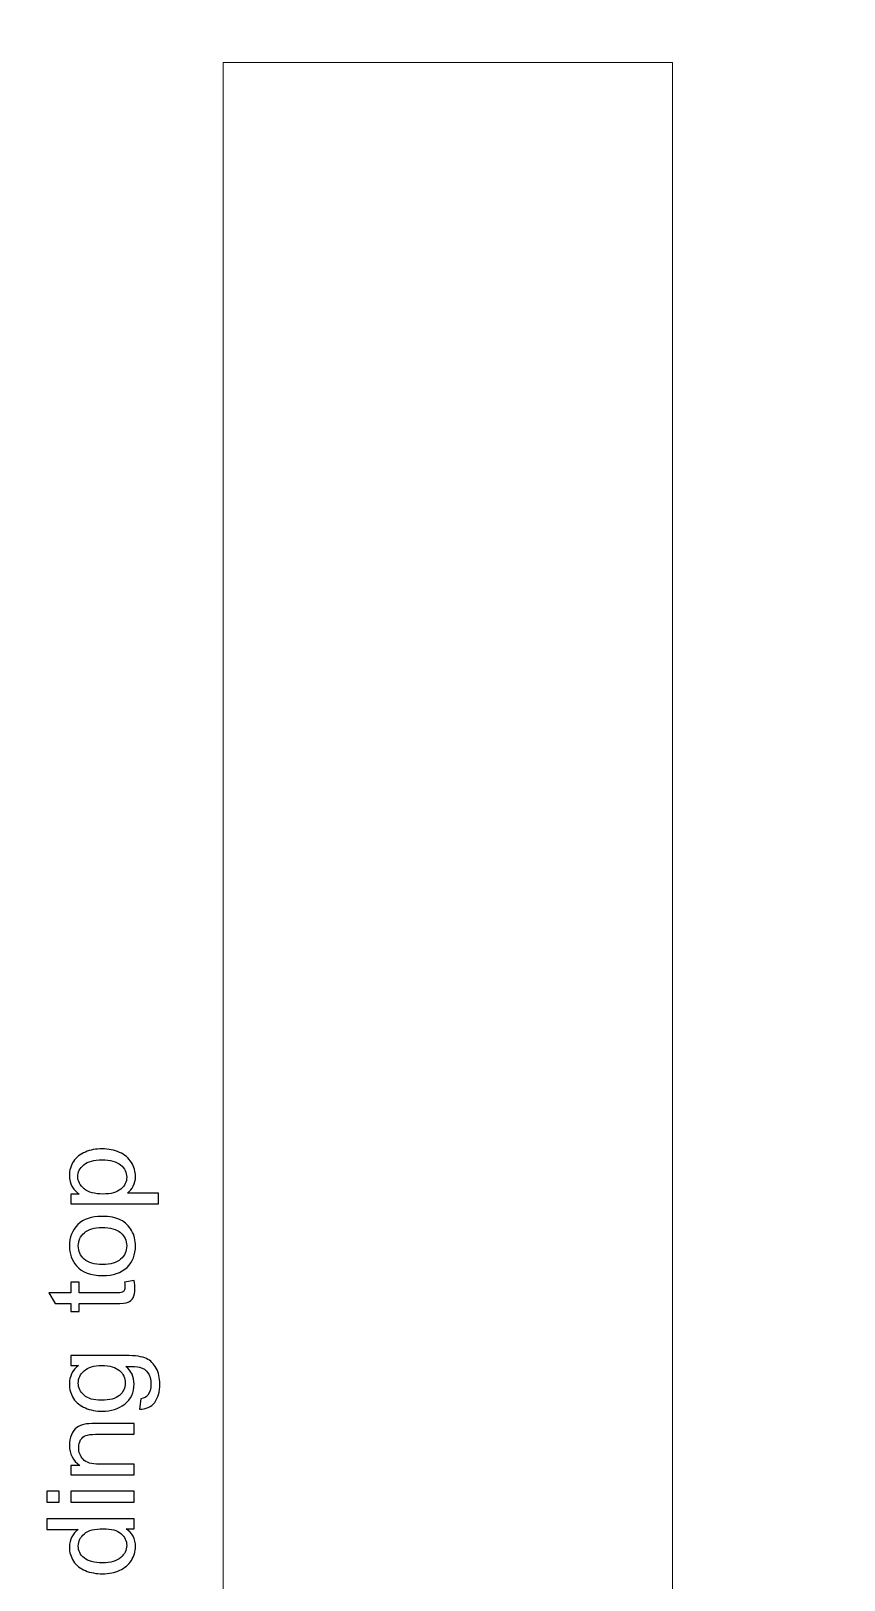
# Model space of a CAD drawing. Header units: centimetres. Extents: x -233 to -82, y 123 to 153.
# Drawn here: x -114.372 to -112.021, y 148.27 to 152.751 of the extents above; entities that cross this region are included whole.
import ezdxf

# ---------------------------------------------------------------- set-up
doc = ezdxf.new("R2010")
doc.units = ezdxf.units.CM
doc.header["$MEASUREMENT"] = 0
doc.layers.add('layer 1', color=7, linetype='Continuous')

msp = doc.modelspace()

# ---------------------------------------------------------------- linework, layer by layer
at = {"layer": 'layer 1', "color": 1, "lineweight": 9}
for points, knots in [([(-126.51636, 152.75145), (-126.51636, 152.75145), (-129.7739, 152.75145), (-129.7739, 152.75145), (-129.7739, 152.75145), (-129.7739, 152.75145), (-136.26995, 149.00072), (-136.26995, 149.00072), (-136.26995, 149.00072), (-136.26995, 149.00072), (-140.02277, 142.50252), (-140.02277, 142.50252), (-140.02277, 142.50252), (-140.02277, 142.50252), (-140.02277, 134.99898), (-140.02277, 134.99898), (-140.02277, 134.99898), (-140.02277, 134.99898), (-136.26995, 128.50081), (-136.26995, 128.50081), (-136.26995, 128.50081), (-136.26995, 128.50081), (-129.7739, 124.74796), (-129.7739, 124.74796), (-129.7739, 124.74796), (-129.7739, 124.74796), (-122.27036, 124.74796), (-122.27036, 124.74796), (-122.27036, 124.74796), (-122.27036, 124.74796), (-115.77213, 128.50081), (-115.77213, 128.50081), (-115.77213, 128.50081), (-115.77213, 128.50081), (-112.02146, 134.99898), (-112.02146, 134.99898), (-112.02146, 134.99898), (-112.02146, 134.99898), (-112.02146, 142.50252), (-112.02146, 142.50252), (-112.02146, 142.50252), (-112.02146, 142.50252), (-115.77213, 149.00072), (-115.77213, 149.00072), (-115.77213, 149.00072), (-115.77213, 149.00072), (-122.27036, 152.75145), (-122.27036, 152.75145), (-122.27036, 152.75145), (-122.27036, 152.75145), (-125.51514, 152.75145), (-125.51514, 152.75145)], [0, 0, 0, 0, 0.0714286, 0.0714286, 0.0714286, 0.0714286, 0.1428571, 0.1428571, 0.1428571, 0.1428571, 0.2142857, 0.2142857, 0.2142857, 0.2142857, 0.2857143, 0.2857143, 0.2857143, 0.2857143, 0.3571429, 0.3571429, 0.3571429, 0.3571429, 0.4285714, 0.4285714, 0.4285714, 0.4285714, 0.5, 0.5, 0.5, 0.5, 0.5714286, 0.5714286, 0.5714286, 0.5714286, 0.6428571, 0.6428571, 0.6428571, 0.6428571, 0.7142857, 0.7142857, 0.7142857, 0.7142857, 0.7857143, 0.7857143, 0.7857143, 0.7857143, 0.8571429, 0.8571429, 0.8571429, 0.8571429, 1, 1, 1, 1]), ([(-113.81691, 152.66042), (-113.81691, 152.66042), (-113.81691, 145.89978), (-113.81691, 145.89978), (-113.81691, 145.89978), (-113.81691, 145.89978), (-113.16498, 145.89978), (-113.16498, 145.89978), (-113.16498, 145.89978), (-113.16498, 145.89978), (-112.51728, 145.89978), (-112.51728, 145.89978), (-112.51728, 145.89978), (-112.51728, 145.89978), (-112.51728, 152.66042), (-112.51728, 152.66042), (-112.51728, 152.66042), (-112.51728, 152.66042), (-113.81691, 152.66042), (-113.81691, 152.66042)], [0, 0, 0, 0, 0.1666667, 0.1666667, 0.1666667, 0.1666667, 0.3333333, 0.3333333, 0.3333333, 0.3333333, 0.5, 0.5, 0.5, 0.5, 0.6666667, 0.6666667, 0.6666667, 0.6666667, 1, 1, 1, 1])]:
    msp.add_open_spline(points, degree=3, knots=knots, dxfattribs=at)
at = {"layer": 'layer 1'}
for points, knots in [([(-114.00419, 149.35888), (-114.00419, 149.35888), (-114.25719, 149.35888), (-114.25719, 149.35888), (-114.25719, 149.35888), (-114.25719, 149.35888), (-114.25719, 149.38708), (-114.25719, 149.38708), (-114.25719, 149.38708), (-114.25719, 149.38708), (-114.23349, 149.38708), (-114.23349, 149.38708), (-114.23349, 149.38708), (-114.24279, 149.39378), (-114.24969, 149.40128), (-114.25439, 149.40968), (-114.25439, 149.40968), (-114.25909, 149.41798), (-114.26139, 149.42818), (-114.26139, 149.44018), (-114.26139, 149.44018), (-114.26139, 149.45578), (-114.25739, 149.46958), (-114.24939, 149.48148), (-114.24939, 149.48148), (-114.24129, 149.49338), (-114.22999, 149.50248), (-114.21529, 149.50858), (-114.21529, 149.50858), (-114.20059, 149.51468), (-114.18459, 149.51768), (-114.16709, 149.51768), (-114.16709, 149.51768), (-114.14839, 149.51768), (-114.13159, 149.51428), (-114.11659, 149.50758), (-114.11659, 149.50758), (-114.10159, 149.50088), (-114.09009, 149.49108), (-114.08219, 149.47828), (-114.08219, 149.47828), (-114.07419, 149.46548), (-114.07019, 149.45198), (-114.07019, 149.43788), (-114.07019, 149.43788), (-114.07019, 149.42758), (-114.07239, 149.41828), (-114.07679, 149.41008), (-114.07679, 149.41008), (-114.08109, 149.40188), (-114.08659, 149.39518), (-114.09319, 149.38988), (-114.09319, 149.38988), (-114.09319, 149.38988), (-114.00419, 149.38988), (-114.00419, 149.38988), (-114.00419, 149.38988), (-114.00419, 149.38988), (-114.00419, 149.35888), (-114.00419, 149.35888)], [0, 0, 0, 0, 0.0625, 0.0625, 0.0625, 0.0625, 0.125, 0.125, 0.125, 0.125, 0.1875, 0.1875, 0.1875, 0.1875, 0.25, 0.25, 0.25, 0.25, 0.3125, 0.3125, 0.3125, 0.3125, 0.375, 0.375, 0.375, 0.375, 0.4375, 0.4375, 0.4375, 0.4375, 0.5, 0.5, 0.5, 0.5, 0.5625, 0.5625, 0.5625, 0.5625, 0.625, 0.625, 0.625, 0.625, 0.6875, 0.6875, 0.6875, 0.6875, 0.75, 0.75, 0.75, 0.75, 0.8125, 0.8125, 0.8125, 0.8125, 0.875, 0.875, 0.875, 0.875, 1, 1, 1, 1]), ([(-114.16469, 149.38688), (-114.14119, 149.38688), (-114.12379, 149.39168), (-114.11259, 149.40118), (-114.11259, 149.40118), (-114.10129, 149.41068), (-114.09569, 149.42228), (-114.09569, 149.43588), (-114.09569, 149.43588), (-114.09569, 149.44958), (-114.10149, 149.46138), (-114.11319, 149.47128), (-114.11319, 149.47128), (-114.12479, 149.48108), (-114.14279, 149.48598), (-114.16729, 149.48598), (-114.16729, 149.48598), (-114.19059, 149.48598), (-114.20809, 149.48118), (-114.21969, 149.47158), (-114.21969, 149.47158), (-114.23129, 149.46198), (-114.23709, 149.45048), (-114.23709, 149.43718), (-114.23709, 149.43718), (-114.23709, 149.42398), (-114.23089, 149.41228), (-114.21859, 149.40218), (-114.21859, 149.40218), (-114.20619, 149.39198), (-114.18819, 149.38688), (-114.16469, 149.38688)], [0, 0, 0, 0, 0.1111111, 0.1111111, 0.1111111, 0.1111111, 0.2222222, 0.2222222, 0.2222222, 0.2222222, 0.3333333, 0.3333333, 0.3333333, 0.3333333, 0.4444444, 0.4444444, 0.4444444, 0.4444444, 0.5555556, 0.5555556, 0.5555556, 0.5555556, 0.6666667, 0.6666667, 0.6666667, 0.6666667, 0.7777778, 0.7777778, 0.7777778, 0.7777778, 1, 1, 1, 1]), ([(-114.16579, 149.15108), (-114.19969, 149.15108), (-114.22469, 149.16048), (-114.24099, 149.17938), (-114.24099, 149.17938), (-114.25459, 149.19508), (-114.26139, 149.21428), (-114.26139, 149.23688), (-114.26139, 149.23688), (-114.26139, 149.26198), (-114.25319, 149.28258), (-114.23669, 149.29858), (-114.23669, 149.29858), (-114.22019, 149.31448), (-114.19739, 149.32248), (-114.16839, 149.32248), (-114.16839, 149.32248), (-114.14479, 149.32248), (-114.12629, 149.31898), (-114.11279, 149.31188), (-114.11279, 149.31188), (-114.09929, 149.30478), (-114.08889, 149.29458), (-114.08139, 149.28108), (-114.08139, 149.28108), (-114.07389, 149.26758), (-114.07019, 149.25278), (-114.07019, 149.23688), (-114.07019, 149.23688), (-114.07019, 149.21128), (-114.07839, 149.19058), (-114.09479, 149.17478), (-114.09479, 149.17478), (-114.11119, 149.15898), (-114.13489, 149.15108), (-114.16579, 149.15108)], [0, 0, 0, 0, 0.1, 0.1, 0.1, 0.1, 0.2, 0.2, 0.2, 0.2, 0.3, 0.3, 0.3, 0.3, 0.4, 0.4, 0.4, 0.4, 0.5, 0.5, 0.5, 0.5, 0.6, 0.6, 0.6, 0.6, 0.7, 0.7, 0.7, 0.7, 0.8, 0.8, 0.8, 0.8, 1, 1, 1, 1]), ([(-114.16579, 149.18298), (-114.14229, 149.18298), (-114.12479, 149.18808), (-114.11319, 149.19828), (-114.11319, 149.19828), (-114.10149, 149.20848), (-114.09569, 149.22138), (-114.09569, 149.23688), (-114.09569, 149.23688), (-114.09569, 149.25228), (-114.10159, 149.26508), (-114.11329, 149.27528), (-114.11329, 149.27528), (-114.12499, 149.28548), (-114.14279, 149.29058), (-114.16679, 149.29058), (-114.16679, 149.29058), (-114.18939, 149.29058), (-114.20649, 149.28548), (-114.21819, 149.27518), (-114.21819, 149.27518), (-114.22989, 149.26488), (-114.23569, 149.25218), (-114.23569, 149.23688), (-114.23569, 149.23688), (-114.23569, 149.22138), (-114.22989, 149.20848), (-114.21829, 149.19828), (-114.21829, 149.19828), (-114.20669, 149.18808), (-114.18919, 149.18298), (-114.16579, 149.18298)], [0, 0, 0, 0, 0.1111111, 0.1111111, 0.1111111, 0.1111111, 0.2222222, 0.2222222, 0.2222222, 0.2222222, 0.3333333, 0.3333333, 0.3333333, 0.3333333, 0.4444444, 0.4444444, 0.4444444, 0.4444444, 0.5555556, 0.5555556, 0.5555556, 0.5555556, 0.6666667, 0.6666667, 0.6666667, 0.6666667, 0.7777778, 0.7777778, 0.7777778, 0.7777778, 1, 1, 1, 1]), ([(-114.10199, 149.13238), (-114.10199, 149.13238), (-114.07459, 149.13678), (-114.07459, 149.13678), (-114.07459, 149.13678), (-114.07279, 149.12808), (-114.07189, 149.12028), (-114.07189, 149.11338), (-114.07189, 149.11338), (-114.07189, 149.10208), (-114.07369, 149.09338), (-114.07729, 149.08718), (-114.07729, 149.08718), (-114.08079, 149.08098), (-114.08549, 149.07658), (-114.09129, 149.07408), (-114.09129, 149.07408), (-114.09709, 149.07158), (-114.10929, 149.07028), (-114.12789, 149.07028), (-114.12789, 149.07028), (-114.12789, 149.07028), (-114.23309, 149.07028), (-114.23309, 149.07028), (-114.23309, 149.07028), (-114.23309, 149.07028), (-114.23309, 149.04758), (-114.23309, 149.04758), (-114.23309, 149.04758), (-114.23309, 149.04758), (-114.25719, 149.04758), (-114.25719, 149.04758), (-114.25719, 149.04758), (-114.25719, 149.04758), (-114.25719, 149.07028), (-114.25719, 149.07028), (-114.25719, 149.07028), (-114.25719, 149.07028), (-114.30249, 149.07028), (-114.30249, 149.07028), (-114.30249, 149.07028), (-114.30249, 149.07028), (-114.32109, 149.10118), (-114.32109, 149.10118), (-114.32109, 149.10118), (-114.32109, 149.10118), (-114.25719, 149.10118), (-114.25719, 149.10118), (-114.25719, 149.10118), (-114.25719, 149.10118), (-114.25719, 149.13238), (-114.25719, 149.13238), (-114.25719, 149.13238), (-114.25719, 149.13238), (-114.23309, 149.13238), (-114.23309, 149.13238), (-114.23309, 149.13238), (-114.23309, 149.13238), (-114.23309, 149.10118), (-114.23309, 149.10118), (-114.23309, 149.10118), (-114.23309, 149.10118), (-114.12609, 149.10118), (-114.12609, 149.10118), (-114.12609, 149.10118), (-114.11729, 149.10118), (-114.11159, 149.10168), (-114.10909, 149.10278), (-114.10909, 149.10278), (-114.10659, 149.10388), (-114.10459, 149.10568), (-114.10309, 149.10818), (-114.10309, 149.10818), (-114.10159, 149.11068), (-114.10079, 149.11418), (-114.10079, 149.11868), (-114.10079, 149.11868), (-114.10079, 149.12218), (-114.10119, 149.12668), (-114.10199, 149.13238)], [0, 0, 0, 0, 0.047619, 0.047619, 0.047619, 0.047619, 0.0952381, 0.0952381, 0.0952381, 0.0952381, 0.1428571, 0.1428571, 0.1428571, 0.1428571, 0.1904762, 0.1904762, 0.1904762, 0.1904762, 0.2380952, 0.2380952, 0.2380952, 0.2380952, 0.2857143, 0.2857143, 0.2857143, 0.2857143, 0.3333333, 0.3333333, 0.3333333, 0.3333333, 0.3809524, 0.3809524, 0.3809524, 0.3809524, 0.4285714, 0.4285714, 0.4285714, 0.4285714, 0.4761905, 0.4761905, 0.4761905, 0.4761905, 0.5238095, 0.5238095, 0.5238095, 0.5238095, 0.5714286, 0.5714286, 0.5714286, 0.5714286, 0.6190476, 0.6190476, 0.6190476, 0.6190476, 0.6666667, 0.6666667, 0.6666667, 0.6666667, 0.7142857, 0.7142857, 0.7142857, 0.7142857, 0.7619048, 0.7619048, 0.7619048, 0.7619048, 0.8095238, 0.8095238, 0.8095238, 0.8095238, 0.8571429, 0.8571429, 0.8571429, 0.8571429, 0.9047619, 0.9047619, 0.9047619, 0.9047619, 1, 1, 1, 1]), ([(-114.05909, 148.76478), (-114.05909, 148.76478), (-114.05469, 148.79488), (-114.05469, 148.79488), (-114.05469, 148.79488), (-114.04539, 148.79618), (-114.03859, 148.79968), (-114.03429, 148.80538), (-114.03429, 148.80538), (-114.02859, 148.81308), (-114.02569, 148.82358), (-114.02569, 148.83688), (-114.02569, 148.83688), (-114.02569, 148.85128), (-114.02859, 148.86238), (-114.03429, 148.87018), (-114.03429, 148.87018), (-114.03999, 148.87798), (-114.04809, 148.88328), (-114.05849, 148.88598), (-114.05849, 148.88598), (-114.06479, 148.88758), (-114.07799, 148.88838), (-114.09819, 148.88828), (-114.09819, 148.88828), (-114.08229, 148.87478), (-114.07429, 148.85788), (-114.07429, 148.83758), (-114.07429, 148.83758), (-114.07429, 148.81248), (-114.08339, 148.79298), (-114.10149, 148.77928), (-114.10149, 148.77928), (-114.11959, 148.76548), (-114.14139, 148.75858), (-114.16679, 148.75858), (-114.16679, 148.75858), (-114.18429, 148.75858), (-114.20039, 148.76178), (-114.21519, 148.76808), (-114.21519, 148.76808), (-114.22989, 148.77438), (-114.24129, 148.78348), (-114.24939, 148.79548), (-114.24939, 148.79548), (-114.25739, 148.80748), (-114.26139, 148.82158), (-114.26139, 148.83778), (-114.26139, 148.83778), (-114.26139, 148.85938), (-114.25269, 148.87718), (-114.23519, 148.89118), (-114.23519, 148.89118), (-114.23519, 148.89118), (-114.25719, 148.89118), (-114.25719, 148.89118), (-114.25719, 148.89118), (-114.25719, 148.89118), (-114.25719, 148.91978), (-114.25719, 148.91978), (-114.25719, 148.91978), (-114.25719, 148.91978), (-114.09909, 148.91978), (-114.09909, 148.91978), (-114.09909, 148.91978), (-114.07059, 148.91978), (-114.05039, 148.91688), (-114.03849, 148.91108), (-114.03849, 148.91108), (-114.02659, 148.90528), (-114.01729, 148.89608), (-114.01039, 148.88358), (-114.01039, 148.88358), (-114.00349, 148.87098), (-114.00009, 148.85548), (-114.00009, 148.83708), (-114.00009, 148.83708), (-114.00009, 148.81528), (-114.00499, 148.79768), (-114.01479, 148.78428), (-114.01479, 148.78428), (-114.02459, 148.77078), (-114.03939, 148.76428), (-114.05909, 148.76478)], [0, 0, 0, 0, 0.0454545, 0.0454545, 0.0454545, 0.0454545, 0.0909091, 0.0909091, 0.0909091, 0.0909091, 0.1363636, 0.1363636, 0.1363636, 0.1363636, 0.1818182, 0.1818182, 0.1818182, 0.1818182, 0.2272727, 0.2272727, 0.2272727, 0.2272727, 0.2727273, 0.2727273, 0.2727273, 0.2727273, 0.3181818, 0.3181818, 0.3181818, 0.3181818, 0.3636364, 0.3636364, 0.3636364, 0.3636364, 0.4090909, 0.4090909, 0.4090909, 0.4090909, 0.4545455, 0.4545455, 0.4545455, 0.4545455, 0.5, 0.5, 0.5, 0.5, 0.5454545, 0.5454545, 0.5454545, 0.5454545, 0.5909091, 0.5909091, 0.5909091, 0.5909091, 0.6363636, 0.6363636, 0.6363636, 0.6363636, 0.6818182, 0.6818182, 0.6818182, 0.6818182, 0.7272727, 0.7272727, 0.7272727, 0.7272727, 0.7727273, 0.7727273, 0.7727273, 0.7727273, 0.8181818, 0.8181818, 0.8181818, 0.8181818, 0.8636364, 0.8636364, 0.8636364, 0.8636364, 0.9090909, 0.9090909, 0.9090909, 0.9090909, 1, 1, 1, 1]), ([(-114.16899, 148.79038), (-114.14499, 148.79038), (-114.12749, 148.79518), (-114.11649, 148.80468), (-114.11649, 148.80468), (-114.10549, 148.81418), (-114.09999, 148.82618), (-114.09999, 148.84058), (-114.09999, 148.84058), (-114.09999, 148.85478), (-114.10549, 148.86668), (-114.11649, 148.87638), (-114.11649, 148.87638), (-114.12739, 148.88608), (-114.14459, 148.89088), (-114.16799, 148.89088), (-114.16799, 148.89088), (-114.19039, 148.89088), (-114.20729, 148.88588), (-114.21869, 148.87598), (-114.21869, 148.87598), (-114.22999, 148.86608), (-114.23569, 148.85408), (-114.23569, 148.83998), (-114.23569, 148.83998), (-114.23569, 148.82628), (-114.23009, 148.81458), (-114.21889, 148.80488), (-114.21889, 148.80488), (-114.20769, 148.79518), (-114.19109, 148.79038), (-114.16899, 148.79038)], [0, 0, 0, 0, 0.1111111, 0.1111111, 0.1111111, 0.1111111, 0.2222222, 0.2222222, 0.2222222, 0.2222222, 0.3333333, 0.3333333, 0.3333333, 0.3333333, 0.4444444, 0.4444444, 0.4444444, 0.4444444, 0.5555556, 0.5555556, 0.5555556, 0.5555556, 0.6666667, 0.6666667, 0.6666667, 0.6666667, 0.7777778, 0.7777778, 0.7777778, 0.7777778, 1, 1, 1, 1]), ([(-114.07429, 148.57428), (-114.07429, 148.57428), (-114.25719, 148.57428), (-114.25719, 148.57428), (-114.25719, 148.57428), (-114.25719, 148.57428), (-114.25719, 148.60218), (-114.25719, 148.60218), (-114.25719, 148.60218), (-114.25719, 148.60218), (-114.23119, 148.60218), (-114.23119, 148.60218), (-114.23119, 148.60218), (-114.25129, 148.61558), (-114.26139, 148.63498), (-114.26139, 148.66038), (-114.26139, 148.66038), (-114.26139, 148.67138), (-114.25939, 148.68148), (-114.25549, 148.69078), (-114.25549, 148.69078), (-114.25149, 148.70008), (-114.24629, 148.70698), (-114.23989, 148.71158), (-114.23989, 148.71158), (-114.23339, 148.71608), (-114.22579, 148.71928), (-114.21689, 148.72118), (-114.21689, 148.72118), (-114.21119, 148.72228), (-114.20109, 148.72288), (-114.18679, 148.72288), (-114.18679, 148.72288), (-114.18679, 148.72288), (-114.07429, 148.72288), (-114.07429, 148.72288), (-114.07429, 148.72288), (-114.07429, 148.72288), (-114.07429, 148.69188), (-114.07429, 148.69188), (-114.07429, 148.69188), (-114.07429, 148.69188), (-114.18559, 148.69188), (-114.18559, 148.69188), (-114.18559, 148.69188), (-114.19819, 148.69188), (-114.20759, 148.69068), (-114.21389, 148.68828), (-114.21389, 148.68828), (-114.22019, 148.68588), (-114.22519, 148.68158), (-114.22889, 148.67548), (-114.22889, 148.67548), (-114.23259, 148.66928), (-114.23449, 148.66208), (-114.23449, 148.65378), (-114.23449, 148.65378), (-114.23449, 148.64058), (-114.23029, 148.62918), (-114.22189, 148.61968), (-114.22189, 148.61968), (-114.21349, 148.61008), (-114.19759, 148.60528), (-114.17419, 148.60528), (-114.17419, 148.60528), (-114.17419, 148.60528), (-114.07429, 148.60528), (-114.07429, 148.60528), (-114.07429, 148.60528), (-114.07429, 148.60528), (-114.07429, 148.57428), (-114.07429, 148.57428)], [0, 0, 0, 0, 0.0526316, 0.0526316, 0.0526316, 0.0526316, 0.1052632, 0.1052632, 0.1052632, 0.1052632, 0.1578947, 0.1578947, 0.1578947, 0.1578947, 0.2105263, 0.2105263, 0.2105263, 0.2105263, 0.2631579, 0.2631579, 0.2631579, 0.2631579, 0.3157895, 0.3157895, 0.3157895, 0.3157895, 0.3684211, 0.3684211, 0.3684211, 0.3684211, 0.4210526, 0.4210526, 0.4210526, 0.4210526, 0.4736842, 0.4736842, 0.4736842, 0.4736842, 0.5263158, 0.5263158, 0.5263158, 0.5263158, 0.5789474, 0.5789474, 0.5789474, 0.5789474, 0.6315789, 0.6315789, 0.6315789, 0.6315789, 0.6842105, 0.6842105, 0.6842105, 0.6842105, 0.7368421, 0.7368421, 0.7368421, 0.7368421, 0.7894737, 0.7894737, 0.7894737, 0.7894737, 0.8421053, 0.8421053, 0.8421053, 0.8421053, 0.8947368, 0.8947368, 0.8947368, 0.8947368, 1, 1, 1, 1]), ([(-114.29119, 148.49598), (-114.29119, 148.49598), (-114.32679, 148.49598), (-114.32679, 148.49598), (-114.32679, 148.49598), (-114.32679, 148.49598), (-114.32679, 148.52698), (-114.32679, 148.52698), (-114.32679, 148.52698), (-114.32679, 148.52698), (-114.29119, 148.52698), (-114.29119, 148.52698), (-114.29119, 148.52698), (-114.29119, 148.52698), (-114.29119, 148.49598), (-114.29119, 148.49598)], [0, 0, 0, 0, 0.2, 0.2, 0.2, 0.2, 0.4, 0.4, 0.4, 0.4, 0.6, 0.6, 0.6, 0.6, 1, 1, 1, 1]), ([(-114.07429, 148.49598), (-114.07429, 148.49598), (-114.25719, 148.49598), (-114.25719, 148.49598), (-114.25719, 148.49598), (-114.25719, 148.49598), (-114.25719, 148.52698), (-114.25719, 148.52698), (-114.25719, 148.52698), (-114.25719, 148.52698), (-114.07429, 148.52698), (-114.07429, 148.52698), (-114.07429, 148.52698), (-114.07429, 148.52698), (-114.07429, 148.49598), (-114.07429, 148.49598)], [0, 0, 0, 0, 0.2, 0.2, 0.2, 0.2, 0.4, 0.4, 0.4, 0.4, 0.6, 0.6, 0.6, 0.6, 1, 1, 1, 1]), ([(-114.07429, 148.41828), (-114.07429, 148.41828), (-114.09739, 148.41828), (-114.09739, 148.41828), (-114.09739, 148.41828), (-114.07929, 148.40668), (-114.07019, 148.38968), (-114.07019, 148.36718), (-114.07019, 148.36718), (-114.07019, 148.35258), (-114.07419, 148.33918), (-114.08229, 148.32698), (-114.08229, 148.32698), (-114.09029, 148.31468), (-114.10149, 148.30528), (-114.11589, 148.29858), (-114.11589, 148.29858), (-114.13029, 148.29188), (-114.14689, 148.28848), (-114.16559, 148.28848), (-114.16559, 148.28848), (-114.18389, 148.28848), (-114.20039, 148.29148), (-114.21529, 148.29758), (-114.21529, 148.29758), (-114.23019, 148.30368), (-114.24159, 148.31278), (-114.24949, 148.32498), (-114.24949, 148.32498), (-114.25739, 148.33708), (-114.26139, 148.35068), (-114.26139, 148.36578), (-114.26139, 148.36578), (-114.26139, 148.37678), (-114.25909, 148.38658), (-114.25439, 148.39528), (-114.25439, 148.39528), (-114.24969, 148.40388), (-114.24369, 148.41088), (-114.23619, 148.41628), (-114.23619, 148.41628), (-114.23619, 148.41628), (-114.32679, 148.41628), (-114.32679, 148.41628), (-114.32679, 148.41628), (-114.32679, 148.41628), (-114.32679, 148.44708), (-114.32679, 148.44708), (-114.32679, 148.44708), (-114.32679, 148.44708), (-114.07429, 148.44708), (-114.07429, 148.44708), (-114.07429, 148.44708), (-114.07429, 148.44708), (-114.07429, 148.41828), (-114.07429, 148.41828)], [0, 0, 0, 0, 0.0666667, 0.0666667, 0.0666667, 0.0666667, 0.1333333, 0.1333333, 0.1333333, 0.1333333, 0.2, 0.2, 0.2, 0.2, 0.2666667, 0.2666667, 0.2666667, 0.2666667, 0.3333333, 0.3333333, 0.3333333, 0.3333333, 0.4, 0.4, 0.4, 0.4, 0.4666667, 0.4666667, 0.4666667, 0.4666667, 0.5333333, 0.5333333, 0.5333333, 0.5333333, 0.6, 0.6, 0.6, 0.6, 0.6666667, 0.6666667, 0.6666667, 0.6666667, 0.7333333, 0.7333333, 0.7333333, 0.7333333, 0.8, 0.8, 0.8, 0.8, 0.8666667, 0.8666667, 0.8666667, 0.8666667, 1, 1, 1, 1]), ([(-114.16559, 148.32028), (-114.14219, 148.32028), (-114.12469, 148.32528), (-114.11309, 148.33518), (-114.11309, 148.33518), (-114.10149, 148.34508), (-114.09569, 148.35668), (-114.09569, 148.37008), (-114.09569, 148.37008), (-114.09569, 148.38358), (-114.10119, 148.39518), (-114.11229, 148.40468), (-114.11229, 148.40468), (-114.12339, 148.41418), (-114.14029, 148.41888), (-114.16299, 148.41888), (-114.16299, 148.41888), (-114.18809, 148.41888), (-114.20649, 148.41408), (-114.21819, 148.40438), (-114.21819, 148.40438), (-114.22989, 148.39468), (-114.23569, 148.38278), (-114.23569, 148.36868), (-114.23569, 148.36868), (-114.23569, 148.35498), (-114.23009, 148.34348), (-114.21879, 148.33418), (-114.21879, 148.33418), (-114.20749, 148.32488), (-114.18979, 148.32028), (-114.16559, 148.32028)], [0, 0, 0, 0, 0.1111111, 0.1111111, 0.1111111, 0.1111111, 0.2222222, 0.2222222, 0.2222222, 0.2222222, 0.3333333, 0.3333333, 0.3333333, 0.3333333, 0.4444444, 0.4444444, 0.4444444, 0.4444444, 0.5555556, 0.5555556, 0.5555556, 0.5555556, 0.6666667, 0.6666667, 0.6666667, 0.6666667, 0.7777778, 0.7777778, 0.7777778, 0.7777778, 1, 1, 1, 1])]:
    msp.add_open_spline(points, degree=3, knots=knots, dxfattribs=at)

doc.saveas('drawing.dxf')
